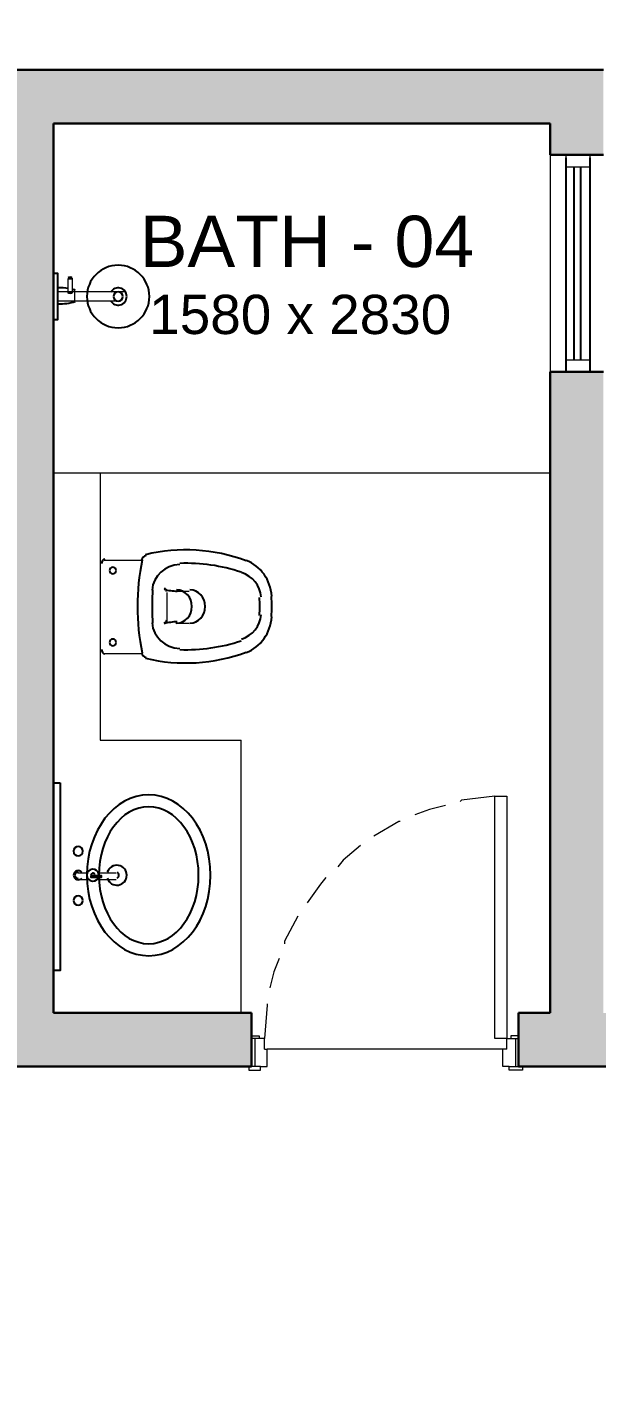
# Model space of a CAD drawing. Header units: millimetres. Extents: x 75500 to 345360, y -224327 to 19532.
# Drawn here: x 214482 to 216293, y 10123 to 14409 of the extents above; entities that cross this region are included whole.
import ezdxf

# ---------------------------------------------------------------- set-up
doc = ezdxf.new("R2010")
doc.units = ezdxf.units.MM
doc.header["$LTSCALE"] = 0.01
doc.layers.add('A- Ele 4', color=250, linetype='Continuous', lineweight=15, true_color=0x333333)
for name, color, linetype, lineweight in [('A- Windows', 150, 'Continuous', 9), ('A-WALL', 7, 'Continuous', 30), ('ele 0.1', 252, 'Continuous', 13), ('hatch', 251, 'Continuous', 0)]:
    doc.layers.add(name, color=color, linetype=linetype, lineweight=lineweight)
doc.styles.add('Arial$001H0', font='arial.ttf')

# ---------------------------------------------------------------- blocks, each defined once
blk = doc.blocks.new('wse gweg')
at = {"color": 7, "linetype": 'Continuous', "lineweight": 5}
for p, q in [((25930.1, 16919.2), (25930.1, 17008.1)), ((25959.7, 17008.1), (25930.1, 17008.1)), ((25959.7, 16974.2), (25959.7, 17008.1)), ((25959.7, 16974.2), (25968.2, 16974.2)), ((25968.2, 16919.2), (25968.2, 16974.2)), ((26717.4, 16919.2), (26717.4, 16974.2)), ((26730.1, 16974.2), (26717.4, 16974.2)), ((26730.1, 16974.2), (26730.1, 17008.1)), ((26730.1, 17008.1), (26759.7, 17008.1)), ((26759.7, 16919.2), (26759.7, 17008.1)), ((25947, 16919.2), (25968.2, 16919.2)), ((26738.5, 16919.2), (26717.4, 16919.2))]:
    blk.add_line(p, q, dxfattribs=at)
at = {"color": 8, "linetype": 'Continuous', "lineweight": 5}
blk.add_line((26717.4, 16974.2), (25968.2, 16974.2), dxfattribs=at)
for points in [[(26535.4, 17748.8), (26484.6, 17736.1), (26438, 17719.2)], [(26692, 17778.4), (26586.2, 17765.7), (26581.9, 17761.5)], [(26391.5, 17698), (26387.2, 17698), (26306.8, 17651.5)], [(26264.5, 17621.8), (26209.4, 17575.3), (26192.5, 17554.1)], [(26154.4, 17520.2), (26137.5, 17499.1), (26095.2, 17439.8)], [(26065.5, 17397.5), (26023.2, 17317.1), (26023.2, 17308.6)], [(26006.3, 17262), (25989.3, 17219.7), (25976.6, 17168.9)], [(25968.2, 17118.1), (25968.2, 17113.9), (25959.7, 17008.1)]]:
    blk.add_lwpolyline(points, dxfattribs=at)
at = {"color": 7, "linetype": 'Continuous', "lineweight": 5}
for points in [[(26692, 17008.1), (26692, 17778.4), (26730.1, 17778.4), (26730.1, 17008.1)], [(25908.9, 16919.2), (25908.9, 16906.5), (25947, 16906.5), (25947, 16919.2)], [(26780.9, 16919.2), (26780.9, 16906.5), (26738.5, 16906.5), (26738.5, 16919.2)]]:
    blk.add_lwpolyline(points, close=True, dxfattribs=at)
for points in [[(25930.1, 17008.1), (25917.4, 17008.1), (25917.4, 17016.5), (25942.8, 17016.5), (25942.8, 17008.1)], [(26759.7, 17008.1), (26768.2, 17008.1), (26768.2, 17016.5), (26742.8, 17016.5), (26742.8, 17008.1)]]:
    blk.add_lwpolyline(points, dxfattribs=at)

msp = doc.modelspace()

# ---------------------------------------------------------------- hatches: boundary and pattern name
at = {"layer": 'hatch'}
h = msp.add_hatch(color=256, dxfattribs=at)
h.dxf.hatch_style = 1
h.paths.add_polyline_path([(219542, 17592.4), (219542, 16527.4), (221012, 16527.4), (221012, 17592.4)])
h.paths.add_polyline_path([(219827.3, 17149.1), (219827.3, 16884.4), (220681.5, 16884.4), (220681.5, 17149.1)], flags=16)
h.paths.add_polyline_path([(228042, 17592.4), (228042, 16452.4), (229042, 16452.4), (229042, 17592.4)], flags=16)
h.paths.add_polyline_path([(228123.5, 17149.1), (228123.5, 16884.4), (228977.7, 16884.4), (228977.7, 17149.1)], flags=0)
h.paths.add_polyline_path([(229212, 17592.4), (229212, 16452.4), (230012, 16452.4), (230012, 17592.4)], flags=16)
h.paths.add_polyline_path([(229215, 17126), (229215, 16858.5), (229960.4, 16858.5), (229960.4, 17126)], flags=0)
h.paths.add_polyline_path([(227272, 16452.4), (227272, 17592.4), (227872, 17592.4), (227872, 16452.4)], flags=16)
h.paths.add_polyline_path([(227278.5, 17160.4), (227278.5, 16881.9), (227861.3, 16881.9), (227861.3, 17160.4)], flags=0)
h.paths.add_polyline_path([(208347, 14272.4), (209597, 14272.4), (209597, 14102.4), (208547, 14102.4), (208547, 9927.4), (213877, 9927.4), (213877, 10052.4), (213945.4, 10052.4), (213953.9, 10052.4), (214047, 10052.4), (214047, 10043.9), (214047, 9927.4), (214203.5, 9927.4), (214212, 9927.4), (214212, 9838.5), (214212, 9830), (214212, 9757.4), (210497, 9757.4), (210497, 8957.4), (210327, 8957.4), (210327, 9757.4), (208547, 9757.4), (208547, 9657.4), (208347, 9657.4)])
h.paths.add_polyline_path([(225942.1, 5837.4), (225942.1, 6037.4), (226042, 6037.4), (226042, 7572.4), (225957, 7572.4), (225957, 7742.4), (226687, 7742.4), (226687, 8762.4), (226857, 8762.4), (226857, 7742.4), (228098.9, 7742.4), (228107.4, 7742.4), (228107.4, 7653.5), (228107.4, 7640.8), (228107.4, 7572.4), (227172, 7572.4), (227172, 7476.5), (227103.6, 7476.5), (227090.9, 7476.5), (227002, 7476.5), (227002, 7489.2), (227002, 7572.4), (226212, 7572.4), (226212, 6037.4), (227002, 6037.4), (227002, 6689.2), (227002, 6697.7), (227090.9, 6697.7), (227103.6, 6697.7), (227172, 6697.7), (227172, 6037.4), (230052, 6037.4), (230052, 7572.4), (229952, 7572.4), (229952, 7742.4), (230052, 7742.4), (230052, 12627.4), (226857, 12627.4), (226857, 9712.4), (226687, 9712.4), (226687, 12797.4), (228182, 12797.4), (228182, 12927.4), (228254.6, 12927.4), (228263.1, 12927.4), (228352, 12927.4), (228352, 12914.7), (228352, 12797.4), (230222, 12797.4), (230222, 5837.4)])
h.paths.add_polyline_path([(216047, 11191.3), (216047, 11199.7), (216047, 11272.4), (216147, 11272.4), (216147, 13312.4), (216317, 13312.4), (216317, 13164.4), (216317, 13155.9), (216317, 13062.8), (216317, 13054.4), (216317, 11272.4), (217112, 11272.4), (217112, 13054.4), (217112, 13062.8), (217112, 13155.9), (217112, 13164.4), (217112, 13312.4), (219092, 13312.4), (219092, 14272.4), (219372, 14272.4), (219372, 14382.4), (219542, 14382.4), (219542, 14272.4), (219682, 14272.4), (219682, 14102.4), (219262, 14102.4), (219262, 11102.4), (218617, 11102.4), (218617, 11272.4), (219092, 11272.4), (219092, 13142.4), (217282, 13142.4), (217282, 11272.4), (217752, 11272.4), (217752, 11102.4), (216059.7, 11102.4), (216047, 11102.4)])
h.paths.add_polyline_path([(213667, 14102.4), (213667, 14272.4), (216317, 14272.4), (216317, 14002.4), (216147, 14002.4), (216147, 14102.4), (214567, 14102.4), (214567, 13625.8), (214567, 13477.6), (214567, 12004.6), (214567, 11407.8), (214567, 11272.4), (215197, 11272.4), (215197, 11199.7), (215196.2, 11199.7), (215196.2, 11191.3), (215197, 11191.3), (215197, 11102.4), (215187.8, 11102.4), (214047, 11102.4), (214047, 10965.1), (214047, 10952.4), (213953.9, 10952.4), (213945.4, 10952.4), (213877, 10952.4), (213877, 11102.4), (213756.3, 11102.4), (213747, 11102.4), (213747, 11272.4), (214397, 11272.4), (214397, 14102.4)])
h.paths.add_polyline_path([(211597, 14272.4), (212917, 14272.4), (212917, 14102.4), (212817, 14102.4), (212817, 11272.4), (212897, 11272.4), (212897, 11199.7), (212897, 11191.3), (212897, 11102.4), (212884.3, 11102.4), (212647, 11102.4), (212647, 14102.4), (211597, 14102.4)])
h.paths.add_polyline_path([(220917, 14102.4), (220917, 14272.4), (221012, 14272.4), (221012, 14382.4), (221182, 14382.4), (221182, 14272.4), (224932, 14272.4), (224932, 14102.4)])
h.paths.add_polyline_path([(208347, 7377.4), (208347, 5837.4), (208547, 5837.4), (208547, 7377.4)])
h.paths.add_polyline_path([(221182, 17592.4), (221182, 17762.4), (219542, 17762.4), (219542, 19362.4), (219978, 19362.4), (220126.1, 19362.4), (221514.5, 19362.4), (222115.5, 19362.4), (222242, 19362.4), (222242, 17762.4), (222147, 17762.4), (222147, 17592.4), (225962, 17592.4), (225962, 14272.4), (225832, 14272.4), (225832, 14102.4), (228182, 14102.4), (228182, 13957.4), (228254.6, 13957.4), (228263.1, 13957.4), (228352, 13957.4), (228352, 13965.8), (228352, 14102.4), (230212, 14102.4), (230212, 17762.4), (227102, 17762.4), (227102, 16452.4), (227091.3, 16452.4), (227082, 16452.4), (227082, 16363.5), (227082.8, 16363.5), (227082.8, 16350.8), (227082, 16350.8), (227082, 16282.4), (227102, 16282.4), (228842, 16282.4), (228842, 16195.9), (228842, 16182.4), (228935.1, 16182.4), (228935.1, 16183.2), (228943.6, 16183.2), (228943.6, 16182.4), (229012, 16182.4), (229012, 16282.4), (230012, 16282.4), (230012, 14272.4), (229012, 14272.4), (229012, 15332.4), (228943.6, 15332.4), (228935.1, 15332.4), (228842, 15332.4), (228842, 15323.9), (228842, 14272.4), (226132, 14272.4), (226132, 16282.4), (226232, 16282.4), (226232, 16350.8), (226232, 16363.5), (226232, 16452.4), (226223.5, 16452.4), (226132, 16452.4), (226132, 17762.4), (222412, 17762.4), (222412, 19532.4), (219372, 19532.4), (219372, 16232.4), (219542, 16232.4), (219542, 16357.4), (219661.7, 16357.4), (219681.7, 16357.4), (219731.7, 16357.4), (219751.7, 16357.4), (219801.7, 16357.4), (219821.7, 16357.4), (219871.7, 16357.4), (219891.7, 16357.4), (220131.6, 16357.4), (220131.6, 16527.4), (220910.4, 16527.4), (220910.4, 16357.4), (221012, 16357.4), (221012, 16132.4), (221182, 16132.4)])
h.paths.add_polyline_path([(215382, 6827.4), (215382, 6037.4), (217847, 6037.4), (217847, 8002.4), (217777, 8002.4), (217777, 8003.1), (217785.5, 8003.1), (217785.5, 8015.8), (217777, 8015.8), (217777, 8104.6), (217777, 8113.1), (217777, 8172.4), (218237, 8172.4), (218237, 8134.3), (218237, 8058.1), (218237, 8002.4), (218017, 8002.4), (218017, 6037.4), (218177, 6037.4), (218177, 5837.4), (210227, 5837.4), (210227, 6037.4), (210327, 6037.4), (210327, 6842.4), (210497, 6842.4), (210497, 6037.4), (215212, 6037.4), (215212, 6827.4)])
h.paths.add_polyline_path([(220002, 5837.4), (218877, 5837.4), (218877, 6037.4), (219092, 6037.4), (219092, 8002.4), (219017, 8002.4), (219017, 8172.4), (219092, 8172.4), (219092, 9757.4), (218713.2, 9757.4), (218565, 9757.4), (215382, 9757.4), (215382, 8172.4), (216922, 8172.4), (216922, 8015.8), (216917.8, 8015.8), (216917.8, 8003.1), (216922, 8003.1), (216922, 8002.4), (215212, 8002.4), (215212, 9757.4), (215112, 9757.4), (215112, 9830), (215112, 9838.5), (215112, 9927.4), (215120.5, 9927.4), (219368.5, 9927.4), (219377, 9927.4), (219377, 9838.5), (219377, 9830), (219377, 9757.4), (219262, 9757.4), (219262, 6037.4), (220002, 6037.4)])
h.paths.add_polyline_path([(222432, 6037.4), (222832, 6037.4), (222832, 9757.4), (220277, 9757.4), (220277, 9830), (220277, 9838.5), (220277, 9927.4), (220285.5, 9927.4), (223002, 9927.4), (223002, 7742.4), (223087, 7742.4), (223087, 7572.4), (223002, 7572.4), (223002, 6037.4), (223101.9, 6037.4), (223101.9, 5837.4), (222057, 5837.4), (222057, 6037.4)])

# ---------------------------------------------------------------- linework, layer by layer
at = {"color": 8, "linetype": 'Continuous', "lineweight": 5}
msp.add_line((216147, 14002.4), (216147, 13312.4), dxfattribs=at)
at = {"color": 7, "linetype": 'Continuous', "lineweight": 18}
for p, q in [((216198.5, 13964.3), (216198.5, 14002.4)), ((216274.7, 13964.3), (216274.7, 14002.4)), ((216198.5, 13964.3), (216274.7, 13964.3)), ((216198.5, 13350.5), (216274.7, 13350.5)), ((216198.5, 13350.5), (216198.5, 13312.4)), ((216274.7, 13350.5), (216274.7, 13312.4))]:
    msp.add_line(p, q, dxfattribs=at)
at = {"layer": 'A- Ele 4', "lineweight": 25}
for points in [[(214567, 13477.6), (214567, 13625.8), (214579.7, 13625.8), (214579.7, 13477.6)], [(214588.2, 12004.6), (214588.2, 11407.8), (214567, 11407.8), (214567, 12004.6)], [(214685.5, 11708.3), (214685.5, 11704.1), (214719.4, 11704.1), (214719.4, 11708.3)]]:
    msp.add_lwpolyline(points, close=True, dxfattribs=at)
for points in [[(214772.3, 13651.2), (214717.4, 13651.2), (214672.8, 13606.6), (214672.8, 13551.7)], [(214871.8, 13551.7), (214871.8, 13606.6), (214827.2, 13651.2), (214772.3, 13651.2)], [(214619.9, 13613.1), (214616.4, 13613.1), (214613.6, 13612.1), (214613.6, 13611)], [(214613.6, 13611), (214613.6, 13609.8), (214616.4, 13608.8), (214619.9, 13608.8)], [(214626.3, 13611), (214626.3, 13612.1), (214623.4, 13613.1), (214619.9, 13613.1)], [(214619.9, 13608.8), (214623.4, 13608.8), (214626.3, 13609.8), (214626.3, 13611)], [(214613.7, 13577.3), (214603, 13579.1), (214592.2, 13579.6), (214581.3, 13578.9)], [(214613.6, 13564.4), (214613.6, 13563.2), (214616.4, 13562.3), (214619.9, 13562.3)], [(214619.9, 13562.3), (214623.4, 13562.3), (214626.3, 13563.2), (214626.3, 13564.4)], [(214635.9, 13571.7), (214632.5, 13572.8), (214629.1, 13573.9), (214625.6, 13574.8)], [(214672.8, 13551.7), (214672.8, 13496.8), (214717.4, 13452.2), (214772.3, 13452.2)], [(214779.1, 13578.4), (214767, 13581.5), (214754.3, 13576), (214748.2, 13565)], [(214772.3, 13566.5), (214764.1, 13566.5), (214757.5, 13559.9), (214757.5, 13551.7)], [(214757.5, 13551.7), (214757.5, 13543.5), (214764.1, 13536.9), (214772.3, 13536.9)], [(214787.1, 13551.7), (214787.1, 13559.9), (214780.5, 13566.5), (214772.3, 13566.5)], [(214772.3, 13536.9), (214780.5, 13536.9), (214787.1, 13543.5), (214787.1, 13551.7)], [(214772.3, 13452.2), (214827.2, 13452.2), (214871.8, 13496.8), (214871.8, 13551.7)], [(214799.8, 13551.7), (214799.8, 13564.3), (214791.3, 13575.2), (214779.1, 13578.4)], [(214779.1, 13525.1), (214791.3, 13528.2), (214799.8, 13539.2), (214799.8, 13551.7)], [(214581.3, 13528.7), (214599.8, 13527.5), (214618.4, 13530), (214635.9, 13536)], [(214748.2, 13538.4), (214754.3, 13527.4), (214767, 13521.9), (214779.1, 13525.1)], [(215179.4, 12711.2), (215077, 12749), (214965.7, 12755.6), (214859.6, 12730.2)], [(214730, 12715.7), (214724.1, 12715.7), (214719.4, 12709.1), (214719.4, 12700.9)], [(214755.4, 12690.3), (214749.5, 12690.3), (214744.8, 12685.6), (214744.8, 12679.8)], [(214765.9, 12679.8), (214765.9, 12685.6), (214761.2, 12690.3), (214755.4, 12690.3)], [(214848.6, 12713.3), (214828.7, 12615.8), (214828.7, 12515.2), (214848.6, 12417.6)], [(214861, 12727.9), (214853.8, 12726.2), (214848.2, 12720.5), (214846.7, 12713.2)], [(214968.1, 12698.8), (214921.4, 12697.2), (214883.5, 12662.2), (214880.4, 12617.8)], [(215163.7, 12674.4), (215101, 12695.4), (215035, 12705), (214968.9, 12702.7)], [(215260.9, 12598.7), (215257.9, 12649.8), (215226, 12694.3), (215179.5, 12712)], [(214744.8, 12679.8), (214744.8, 12673.9), (214749.5, 12669.2), (214755.4, 12669.2)], [(214755.4, 12669.2), (214761.2, 12669.2), (214765.9, 12673.9), (214765.9, 12679.8)], [(215227.2, 12595.9), (215225, 12631.3), (215200.5, 12661.9), (215165.2, 12673.1)], [(214882, 12618.8), (214880.8, 12601), (214880.2, 12583.3), (214880.2, 12565.5)], [(214926.8, 12612.7), (214926.4, 12617.5), (214923, 12621.5), (214918.3, 12622.4)], [(214918.6, 12620.4), (214932, 12616.5), (214945.8, 12614.5), (214959.7, 12614.2)], [(215007.2, 12565.5), (215007.2, 12594.7), (214985.4, 12618.4), (214958.5, 12618.4)], [(215049.5, 12565.5), (215049.5, 12594.7), (215027.7, 12618.4), (215000.9, 12618.4)], [(214880.2, 12565.5), (214880.2, 12547.7), (214880.8, 12529.9), (214882, 12512.2)], [(214958.5, 12512.6), (214985.4, 12512.6), (215007.2, 12536.3), (215007.2, 12565.5)], [(215000.9, 12512.6), (215027.7, 12512.6), (215049.5, 12536.3), (215049.5, 12565.5)], [(215223.1, 12565.5), (215223.1, 12575.1), (215222.8, 12584.7), (215222.2, 12594.3)], [(215222.2, 12536.7), (215222.8, 12546.3), (215223.1, 12555.9), (215223.1, 12565.5)], [(215261.2, 12565.5), (215261.2, 12576.2), (215260.8, 12586.9), (215260.2, 12597.6)], [(215260.2, 12533.3), (215260.8, 12544), (215261.2, 12554.7), (215261.2, 12565.5)], [(214918.3, 12512.8), (214923, 12513.7), (214926.4, 12517.7), (214926.8, 12522.4)], [(214959.7, 12516.8), (214945.8, 12516.5), (214932, 12514.4), (214918.6, 12510.5)], [(215165.2, 12462), (215200.5, 12473.3), (215225, 12503.9), (215227.2, 12539.2)], [(215179.5, 12419), (215226, 12436.7), (215257.9, 12481.1), (215260.9, 12532.3)], [(214880.4, 12513.1), (214883.5, 12468.7), (214921.4, 12433.7), (214968.1, 12432.2)], [(214719.4, 12430), (214719.4, 12421.8), (214724.1, 12415.2), (214730, 12415.2)], [(214755.4, 12461.8), (214749.5, 12461.8), (214744.8, 12457), (214744.8, 12451.2)], [(214744.8, 12451.2), (214744.8, 12445.3), (214749.5, 12440.6), (214755.4, 12440.6)], [(214765.9, 12451.2), (214765.9, 12457), (214761.2, 12461.8), (214755.4, 12461.8)], [(214755.4, 12440.6), (214761.2, 12440.6), (214765.9, 12445.3), (214765.9, 12451.2)], [(214968.9, 12428.2), (215035, 12425.9), (215101, 12435.5), (215163.7, 12456.5)], [(214846.7, 12417.8), (214848.2, 12410.5), (214853.8, 12404.8), (214861, 12403)], [(214859.6, 12400.8), (214965.7, 12375.4), (215077, 12382), (215179.4, 12419.8)], [(214869.6, 11966.5), (214760.9, 11966.5), (214672.8, 11851.9), (214672.8, 11710.5)], [(215066.5, 11710.5), (215066.5, 11851.9), (214978.3, 11966.5), (214869.6, 11966.5)], [(214869.6, 11928.4), (214782, 11928.4), (214710.9, 11830.9), (214710.9, 11710.5)], [(215028.4, 11710.5), (215028.4, 11830.9), (214957.3, 11928.4), (214869.6, 11928.4)], [(214645.3, 11801.5), (214637.1, 11801.5), (214630.5, 11794.8), (214630.5, 11786.7)], [(214630.5, 11786.7), (214630.5, 11778.5), (214637.1, 11771.8), (214645.3, 11771.8)], [(214660.1, 11786.7), (214660.1, 11794.8), (214653.5, 11801.5), (214645.3, 11801.5)], [(214645.3, 11771.8), (214653.5, 11771.8), (214660.1, 11778.5), (214660.1, 11786.7)], [(214772.9, 11741.8), (214757.4, 11744.2), (214742.5, 11734.9), (214737.8, 11720)], [(214640.6, 11724.5), (214634.6, 11722.5), (214630.5, 11716.8), (214630.5, 11710.5)], [(214630.5, 11710.5), (214630.5, 11704.1), (214634.6, 11698.4), (214640.6, 11696.4)], [(214645.3, 11721), (214639.5, 11721), (214634.7, 11716.3), (214634.7, 11710.5)], [(214634.7, 11710.5), (214634.7, 11704.6), (214639.5, 11699.9), (214645.3, 11699.9)], [(214657.2, 11719.4), (214653.3, 11724.5), (214646.7, 11726.5), (214640.6, 11724.5)], [(214640.6, 11696.4), (214646.7, 11694.4), (214653.3, 11696.5), (214657.2, 11701.6)], [(214690.6, 11729.5), (214680.6, 11728.8), (214672.8, 11720.5), (214672.8, 11710.5)], [(214672.8, 11710.5), (214672.8, 11569), (214760.9, 11454.4), (214869.6, 11454.4)], [(214672.8, 11710.5), (214672.8, 11700.4), (214680.6, 11692.1), (214690.6, 11691.5)], [(214690.8, 11716.7), (214687.8, 11716.2), (214685.5, 11713.6), (214685.5, 11710.5)], [(214685.5, 11710.5), (214685.5, 11707.4), (214687.8, 11704.7), (214690.8, 11704.2)], [(214710.8, 11713), (214709.4, 11722.9), (214700.6, 11730.1), (214690.6, 11729.5)], [(214690.6, 11691.5), (214700.6, 11690.8), (214709.4, 11698), (214710.8, 11708)], [(214697.9, 11712.5), (214696.9, 11715.5), (214693.9, 11717.2), (214690.8, 11716.7)], [(214690.8, 11704.2), (214693.9, 11703.7), (214696.9, 11705.5), (214697.9, 11708.4)], [(214710.9, 11710.5), (214710.9, 11590.1), (214782, 11492.5), (214869.6, 11492.5)], [(214737.8, 11700.9), (214742.5, 11686), (214757.4, 11676.7), (214772.9, 11679.1)], [(214774.4, 11710.5), (214774.4, 11714), (214772.6, 11717.3), (214769.7, 11719.3)], [(214769.7, 11701.6), (214772.6, 11703.6), (214774.4, 11706.9), (214774.4, 11710.5)], [(214799.8, 11710.5), (214799.8, 11726.1), (214788.4, 11739.5), (214772.9, 11741.8)], [(214772.9, 11679.1), (214788.4, 11681.5), (214799.8, 11694.8), (214799.8, 11710.5)], [(214869.6, 11492.5), (214957.3, 11492.5), (215028.4, 11590.1), (215028.4, 11710.5)], [(214869.6, 11454.4), (214978.3, 11454.4), (215066.5, 11569), (215066.5, 11710.5)], [(214645.3, 11644.9), (214637.1, 11644.9), (214630.5, 11638.2), (214630.5, 11630)], [(214630.5, 11630), (214630.5, 11621.9), (214637.1, 11615.2), (214645.3, 11615.2)], [(214660.1, 11630), (214660.1, 11638.2), (214653.5, 11644.9), (214645.3, 11644.9)], [(214645.3, 11615.2), (214653.5, 11615.2), (214660.1, 11621.9), (214660.1, 11630)]]:
    msp.add_open_spline(points, degree=3, dxfattribs=at)
at = {"layer": 'A- Windows', "lineweight": 25}
for p, q in [((216198.5, 13312.4), (216198.5, 13993.1)), ((216274.7, 13312.4), (216274.7, 13993.1)), ((216223.9, 13350.5), (216223.9, 13964.3)), ((216245, 13350.5), (216245, 13964.3))]:
    msp.add_line(p, q, dxfattribs=at)
at = {"layer": 'A-WALL'}
for p, q in [((213667, 14272.4), (216317, 14272.4)), ((214567, 14102.4), (214567, 11272.4)), ((214567, 14102.4), (216147, 14102.4)), ((216147, 14102.4), (216147, 14002.4)), ((216147, 14002.4), (216317, 14002.4)), ((216147, 13312.4), (216147, 11272.4)), ((216317, 13312.4), (216147, 13312.4)), ((215197, 11272.4), (214567, 11272.4)), ((215197, 11272.4), (215197, 11102.4)), ((216147, 11272.4), (216047, 11272.4)), ((216047, 11272.4), (216047, 11102.4)), ((214047, 11102.4), (215197, 11102.4)), ((216047, 11102.4), (217752, 11102.4))]:
    msp.add_line(p, q, dxfattribs=at)
at = {"layer": 'ele 0.1'}
for p, q in [((214613.6, 13562.3), (214613.6, 13608.8)), ((214626.3, 13608.8), (214626.3, 13562.3)), ((214579.7, 13528.4), (214579.7, 13575)), ((214795.6, 13566.5), (214579.7, 13566.5)), ((214634.7, 13532.7), (214634.7, 13570.8)), ((214770.2, 13536.9), (214579.7, 13536.9)), ((214567, 12990.9), (216145.8, 12990.9)), ((214715.1, 12990.9), (214715.1, 12140.1)), ((214715.1, 12698.8), (214715.1, 12427.9)), ((214846.4, 12711.5), (214727.8, 12711.5)), ((214926.8, 12609.9), (214926.8, 12516.8)), ((214956.4, 12614.2), (214998.7, 12614.2)), ((214956.4, 12512.6), (214998.7, 12512.6)), ((214846.4, 12415.2), (214727.8, 12415.2)), ((214715.1, 12140.1), (215163.8, 12140.1)), ((215163.8, 11272.4), (215163.8, 12140.1)), ((214672.8, 11716.8), (214643.2, 11716.8)), ((214765.9, 11716.8), (214706.7, 11716.8)), ((214672.8, 11695.6), (214643.2, 11695.6)), ((214765.9, 11695.6), (214706.7, 11695.6))]:
    msp.add_line(p, q, dxfattribs=at)

# ---------------------------------------------------------------- block references
at = {"layer": 'A-WALL'}
msp.add_blockref('wse gweg', (189278.8, -5816.8), dxfattribs=at)

# ---------------------------------------------------------------- texts
at = {"color": 7, "style": 'Arial$001H0'}
for s, height, p in [('BATH - 04', 163.3, (214840.8, 13645.4)), ('1580 x 2830', 125, (214871.2, 13432.2))]:
    msp.add_text(s, height=height, dxfattribs=at).set_placement(p)

doc.saveas('drawing.dxf')
